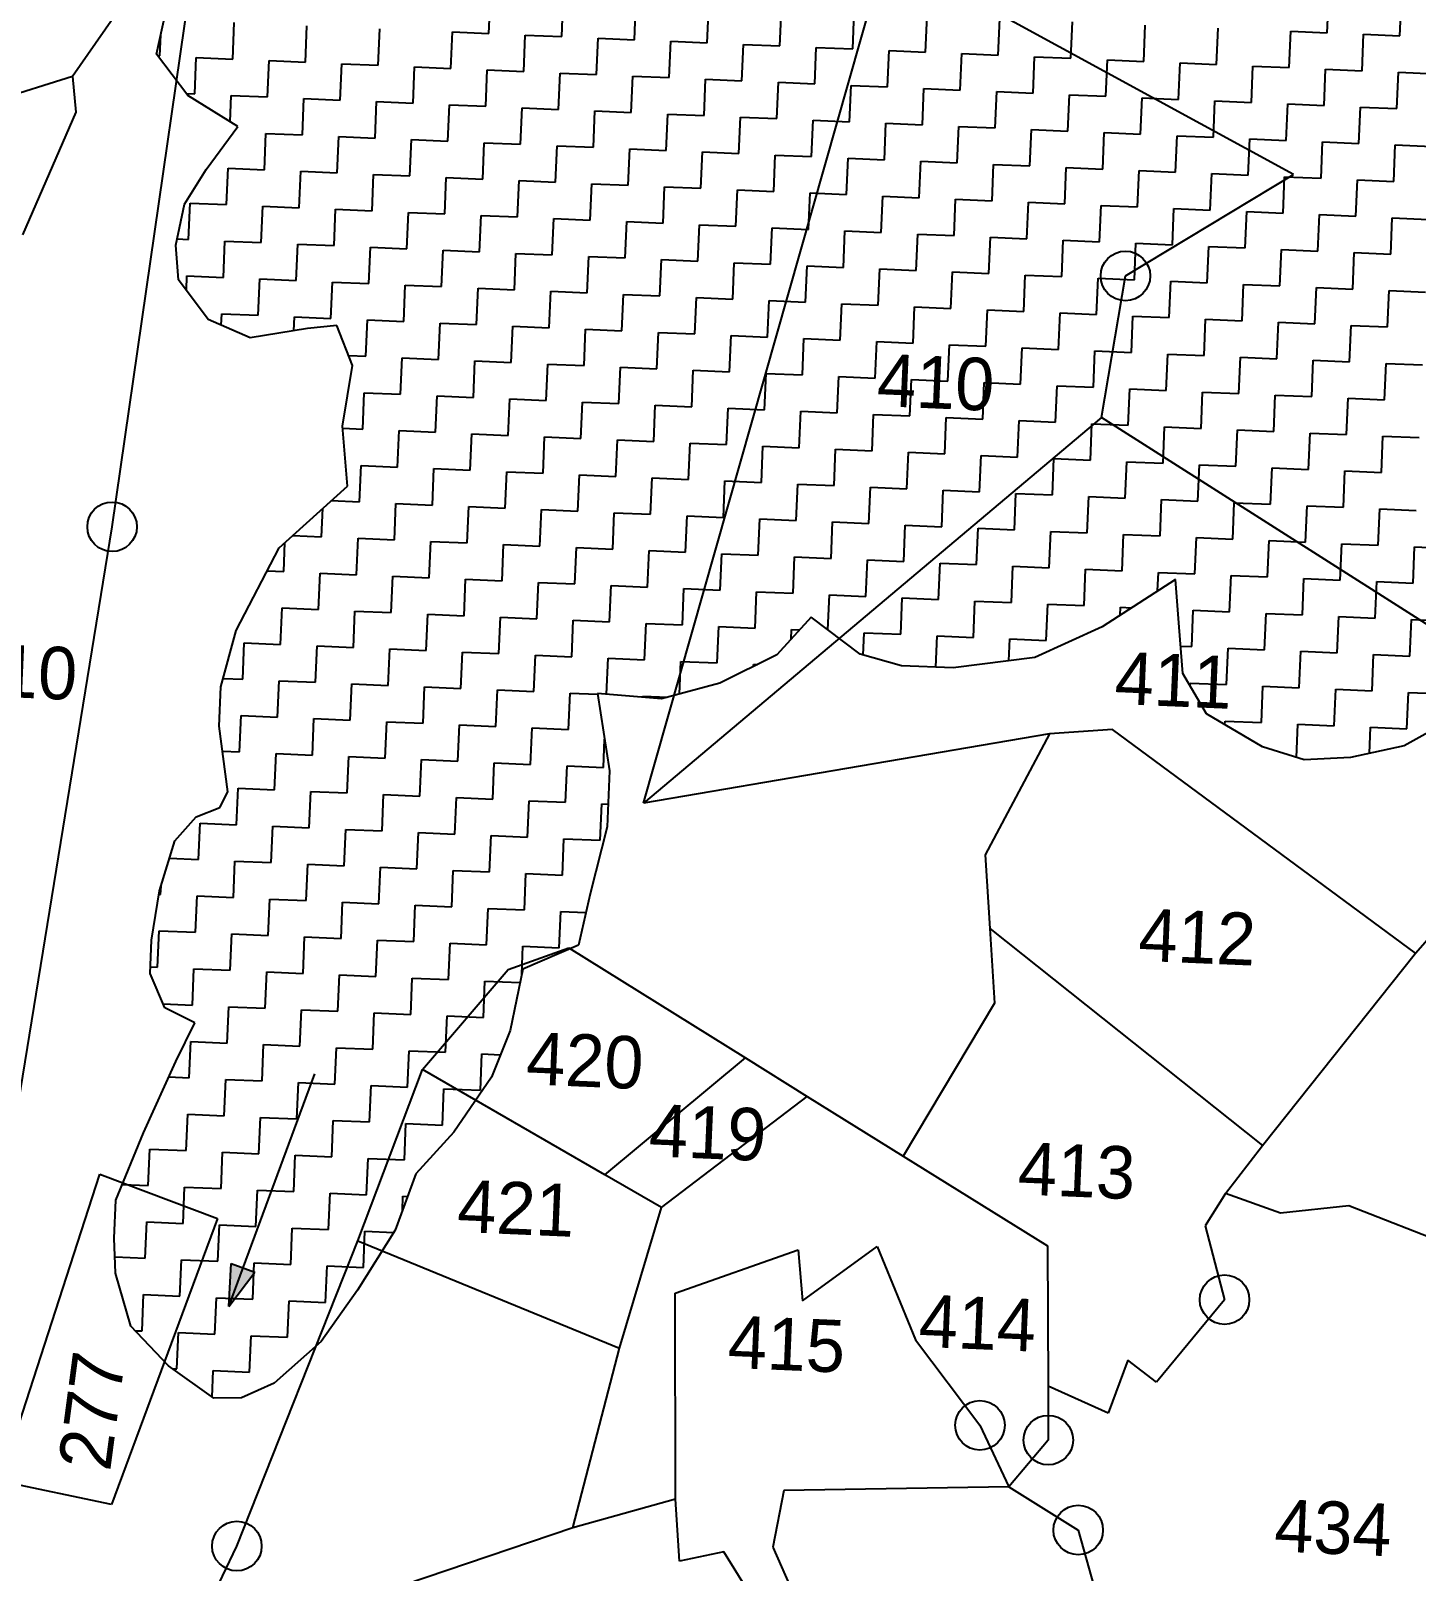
# Model space of a CAD drawing. Header units: metres. Extents: x 275066 to 277427, y 2078766 to 2080541.
# Drawn here: x 276531.1 to 276769.9, y 2079664.8 to 2079930.4 of the extents above; entities that cross this region are included whole.
import ezdxf
from ezdxf.enums import TextEntityAlignment as Align

# ---------------------------------------------------------------- set-up
doc = ezdxf.new("R2010")
doc.units = ezdxf.units.M
for name, color, linetype in [('POLY_HATCH', 12, 'Continuous'), ('POLY_PARCEL', 6, 'Continuous'), ('TEXT_PARCEL', 7, 'Continuous')]:
    doc.layers.add(name, color=color, linetype=linetype)
doc.styles.add('TEXT_MAP', font='')
doc.styles.get('TEXT_MAP').set_extended_font_data('Kruti Dev 050')

msp = doc.modelspace()

# ---------------------------------------------------------------- hatches: boundary and pattern name
h = msp.add_hatch(color=256)
h.paths.add_polyline_path([(276567.66, 2079717.15), (276565.63, 2079717.91), (276565.19, 2079710.5)])
h.paths.add_polyline_path([(276565.19, 2079710.5), (276569.69, 2079716.4), (276567.66, 2079717.15)])

# ---------------------------------------------------------------- linework, layer by layer
for points in [[(276565.19, 2079710.5), (276580.06, 2079750.56)], [(276565.19, 2079710.5), (276565.63, 2079717.91)], [(276565.63, 2079717.91), (276569.69, 2079716.4)], [(276565.19, 2079710.5), (276569.69, 2079716.4)]]:
    msp.add_lwpolyline(points)
for centre in [(276719.8, 2079888.13), (276545.09, 2079844.88), (276736.89, 2079711.64), (276694.72, 2079689.99), (276706.5, 2079687.44), (276711.66, 2079671.94), (276566.6, 2079669.17)]:
    msp.add_circle(centre, 4.27)
at = {"layer": 'POLY_HATCH', "linetype": 'Continuous'}
for p, q in [((276610.05, 2079929.92), (276610.32, 2079936.19)), ((276622.6, 2079929.39), (276622.86, 2079935.66)), ((276754.59, 2079930.05), (276754.85, 2079936.32)), ((276767.13, 2079929.51), (276767.4, 2079935.79)), ((276635.14, 2079928.85), (276635.41, 2079935.12)), ((276647.69, 2079928.32), (276647.95, 2079934.59)), ((276660.23, 2079927.78), (276660.5, 2079934.06)), ((276672.78, 2079927.25), (276673.04, 2079933.52)), ((276685.32, 2079926.71), (276685.59, 2079932.99)), ((276565.88, 2079925.52), (276566.14, 2079931.79)), ((276578.42, 2079924.98), (276578.69, 2079931.26)), ((276590.97, 2079924.45), (276591.23, 2079930.72)), ((276603.51, 2079923.91), (276603.78, 2079930.19)), ((276603.78, 2079930.19), (276610.05, 2079929.92)), ((276697.87, 2079926.18), (276698.13, 2079932.45)), ((276710.41, 2079925.65), (276710.68, 2079931.92)), ((276722.96, 2079925.11), (276723.22, 2079931.38)), ((276735.5, 2079924.58), (276735.77, 2079930.85)), ((276748.05, 2079924.04), (276748.31, 2079930.32)), ((276748.31, 2079930.32), (276754.59, 2079930.05)), ((276553.33, 2079926.05), (276553.49, 2079929.68)), ((276616.06, 2079923.38), (276616.32, 2079929.65)), ((276616.32, 2079929.65), (276622.6, 2079929.39)), ((276628.6, 2079922.85), (276628.87, 2079929.12)), ((276628.87, 2079929.12), (276635.14, 2079928.85)), ((276641.15, 2079922.31), (276641.41, 2079928.58)), ((276641.41, 2079928.58), (276647.69, 2079928.32)), ((276653.69, 2079921.78), (276653.96, 2079928.05)), ((276653.96, 2079928.05), (276660.23, 2079927.78)), ((276666.24, 2079921.24), (276666.5, 2079927.52)), ((276666.5, 2079927.52), (276672.78, 2079927.25)), ((276760.59, 2079923.51), (276760.86, 2079929.78)), ((276760.86, 2079929.78), (276767.13, 2079929.51)), ((276552.96, 2079926.07), (276553.33, 2079926.05)), ((276559.34, 2079919.51), (276559.6, 2079925.78)), ((276559.6, 2079925.78), (276565.88, 2079925.52)), ((276571.88, 2079918.98), (276572.15, 2079925.25)), ((276572.15, 2079925.25), (276578.42, 2079924.98)), ((276678.78, 2079920.71), (276679.05, 2079926.98)), ((276679.05, 2079926.98), (276685.32, 2079926.71)), ((276691.33, 2079920.17), (276691.59, 2079926.45)), ((276691.59, 2079926.45), (276697.87, 2079926.18)), ((276703.87, 2079919.64), (276704.14, 2079925.91)), ((276704.14, 2079925.91), (276710.41, 2079925.65)), ((276716.42, 2079919.11), (276716.68, 2079925.38)), ((276716.68, 2079925.38), (276722.96, 2079925.11)), ((276728.96, 2079918.57), (276729.23, 2079924.84)), ((276729.23, 2079924.84), (276735.5, 2079924.58)), ((276584.43, 2079918.44), (276584.69, 2079924.72)), ((276584.69, 2079924.72), (276590.97, 2079924.45)), ((276596.97, 2079917.91), (276597.24, 2079924.18)), ((276597.24, 2079924.18), (276603.51, 2079923.91)), ((276609.52, 2079917.37), (276609.78, 2079923.65)), ((276609.78, 2079923.65), (276616.06, 2079923.38)), ((276622.06, 2079916.84), (276622.33, 2079923.11)), ((276622.33, 2079923.11), (276628.6, 2079922.85)), ((276634.61, 2079916.31), (276634.87, 2079922.58)), ((276634.87, 2079922.58), (276641.15, 2079922.31)), ((276741.51, 2079918.04), (276741.77, 2079924.31)), ((276741.77, 2079924.31), (276748.05, 2079924.04)), ((276754.05, 2079917.5), (276754.32, 2079923.78)), ((276754.32, 2079923.78), (276760.59, 2079923.51)), ((276766.6, 2079916.97), (276766.86, 2079923.24)), ((276766.86, 2079923.24), (276773.14, 2079922.97)), ((276557.85, 2079919.58), (276559.34, 2079919.51)), ((276647.15, 2079915.77), (276647.42, 2079922.04)), ((276647.42, 2079922.04), (276653.69, 2079921.78)), ((276659.7, 2079915.24), (276659.96, 2079921.51)), ((276659.96, 2079921.51), (276666.24, 2079921.24)), ((276672.24, 2079914.7), (276672.51, 2079920.98)), ((276672.51, 2079920.98), (276678.78, 2079920.71)), ((276684.79, 2079914.17), (276685.05, 2079920.44)), ((276685.05, 2079920.44), (276691.33, 2079920.17)), ((276697.33, 2079913.63), (276697.6, 2079919.91)), ((276697.6, 2079919.91), (276703.87, 2079919.64)), ((276565.42, 2079914.72), (276565.61, 2079919.24)), ((276565.61, 2079919.24), (276571.88, 2079918.98)), ((276577.89, 2079912.44), (276578.15, 2079918.71)), ((276578.15, 2079918.71), (276584.43, 2079918.44)), ((276590.43, 2079911.9), (276590.7, 2079918.18)), ((276590.7, 2079918.18), (276596.97, 2079917.91)), ((276602.98, 2079911.37), (276603.24, 2079917.64)), ((276603.24, 2079917.64), (276609.52, 2079917.37)), ((276615.52, 2079910.83), (276615.79, 2079917.11)), ((276615.79, 2079917.11), (276622.06, 2079916.84)), ((276709.88, 2079913.1), (276710.14, 2079919.37)), ((276710.14, 2079919.37), (276716.42, 2079919.11)), ((276722.42, 2079912.57), (276722.69, 2079918.84)), ((276722.69, 2079918.84), (276728.96, 2079918.57)), ((276734.97, 2079912.03), (276735.23, 2079918.3)), ((276735.23, 2079918.3), (276741.51, 2079918.04)), ((276747.51, 2079911.5), (276747.78, 2079917.77)), ((276747.78, 2079917.77), (276754.05, 2079917.5)), ((276760.06, 2079910.96), (276760.32, 2079917.24)), ((276760.32, 2079917.24), (276766.6, 2079916.97)), ((276628.07, 2079910.3), (276628.33, 2079916.57)), ((276628.33, 2079916.57), (276634.61, 2079916.31)), ((276640.61, 2079909.77), (276640.88, 2079916.04)), ((276640.88, 2079916.04), (276647.15, 2079915.77)), ((276653.16, 2079909.23), (276653.42, 2079915.5)), ((276653.42, 2079915.5), (276659.7, 2079915.24)), ((276665.7, 2079908.7), (276665.97, 2079914.97)), ((276665.97, 2079914.97), (276672.24, 2079914.7)), ((276678.25, 2079908.16), (276678.51, 2079914.44)), ((276678.51, 2079914.44), (276684.79, 2079914.17)), ((276571.35, 2079906.43), (276571.61, 2079912.7)), ((276571.61, 2079912.7), (276577.89, 2079912.44)), ((276583.89, 2079905.9), (276584.16, 2079912.17)), ((276584.16, 2079912.17), (276590.43, 2079911.9)), ((276596.44, 2079905.36), (276596.7, 2079911.64)), ((276596.7, 2079911.64), (276602.98, 2079911.37)), ((276690.79, 2079907.63), (276691.06, 2079913.9)), ((276691.06, 2079913.9), (276697.33, 2079913.63)), ((276703.34, 2079907.1), (276703.6, 2079913.37)), ((276703.6, 2079913.37), (276709.88, 2079913.1)), ((276715.88, 2079906.56), (276716.15, 2079912.83)), ((276716.15, 2079912.83), (276722.42, 2079912.57)), ((276728.43, 2079906.03), (276728.7, 2079912.3)), ((276728.7, 2079912.3), (276734.97, 2079912.03)), ((276740.97, 2079905.49), (276741.24, 2079911.76)), ((276741.24, 2079911.76), (276747.51, 2079911.5)), ((276608.98, 2079904.83), (276609.25, 2079911.1)), ((276609.25, 2079911.1), (276615.52, 2079910.83)), ((276621.53, 2079904.3), (276621.8, 2079910.57)), ((276621.8, 2079910.57), (276628.07, 2079910.3)), ((276634.07, 2079903.76), (276634.34, 2079910.03)), ((276634.34, 2079910.03), (276640.61, 2079909.77)), ((276646.62, 2079903.23), (276646.89, 2079909.5)), ((276646.89, 2079909.5), (276653.16, 2079909.23)), ((276659.16, 2079902.69), (276659.43, 2079908.96)), ((276659.43, 2079908.96), (276665.7, 2079908.7)), ((276753.52, 2079904.96), (276753.79, 2079911.23)), ((276753.79, 2079911.23), (276760.06, 2079910.96)), ((276766.06, 2079904.42), (276766.33, 2079910.7)), ((276766.33, 2079910.7), (276772.6, 2079910.43)), ((276564.81, 2079900.43), (276565.08, 2079906.7)), ((276565.08, 2079906.7), (276571.35, 2079906.43)), ((276671.71, 2079902.16), (276671.98, 2079908.43)), ((276671.98, 2079908.43), (276678.25, 2079908.16)), ((276684.25, 2079901.62), (276684.52, 2079907.9)), ((276684.52, 2079907.9), (276690.79, 2079907.63)), ((276696.8, 2079901.09), (276697.07, 2079907.36)), ((276697.07, 2079907.36), (276703.34, 2079907.1)), ((276709.34, 2079900.56), (276709.61, 2079906.83)), ((276709.61, 2079906.83), (276715.88, 2079906.56)), ((276721.89, 2079900.02), (276722.16, 2079906.29)), ((276722.16, 2079906.29), (276728.43, 2079906.03)), ((276577.35, 2079899.89), (276577.62, 2079906.17)), ((276577.62, 2079906.17), (276583.89, 2079905.9)), ((276589.9, 2079899.36), (276590.17, 2079905.63)), ((276590.17, 2079905.63), (276596.44, 2079905.36)), ((276602.44, 2079898.82), (276602.71, 2079905.1)), ((276602.71, 2079905.1), (276608.98, 2079904.83)), ((276614.99, 2079898.29), (276615.26, 2079904.56)), ((276615.26, 2079904.56), (276621.53, 2079904.3)), ((276627.53, 2079897.76), (276627.8, 2079904.03)), ((276627.8, 2079904.03), (276634.07, 2079903.76)), ((276734.43, 2079899.49), (276734.7, 2079905.76)), ((276734.7, 2079905.76), (276740.97, 2079905.49)), ((276746.98, 2079898.95), (276747.25, 2079905.23)), ((276747.25, 2079905.23), (276753.52, 2079904.96)), ((276759.52, 2079898.42), (276759.79, 2079904.69)), ((276759.79, 2079904.69), (276766.06, 2079904.42)), ((276640.08, 2079897.22), (276640.35, 2079903.49)), ((276640.35, 2079903.49), (276646.62, 2079903.23)), ((276652.62, 2079896.69), (276652.89, 2079902.96)), ((276652.89, 2079902.96), (276659.16, 2079902.69)), ((276665.17, 2079896.15), (276665.44, 2079902.43)), ((276665.44, 2079902.43), (276671.71, 2079902.16)), ((276677.71, 2079895.62), (276677.98, 2079901.89)), ((276677.98, 2079901.89), (276684.25, 2079901.62)), ((276690.26, 2079895.08), (276690.53, 2079901.36)), ((276690.53, 2079901.36), (276696.8, 2079901.09)), ((276558.27, 2079894.42), (276558.54, 2079900.69)), ((276558.54, 2079900.69), (276564.81, 2079900.43)), ((276570.81, 2079893.89), (276571.08, 2079900.16)), ((276571.08, 2079900.16), (276577.35, 2079899.89)), ((276583.36, 2079893.35), (276583.63, 2079899.63)), ((276583.63, 2079899.63), (276589.9, 2079899.36)), ((276595.9, 2079892.82), (276596.17, 2079899.09)), ((276596.17, 2079899.09), (276602.44, 2079898.82)), ((276608.45, 2079892.28), (276608.72, 2079898.56)), ((276608.72, 2079898.56), (276614.99, 2079898.29)), ((276702.8, 2079894.55), (276703.07, 2079900.82)), ((276703.07, 2079900.82), (276709.34, 2079900.56)), ((276715.35, 2079894.02), (276715.62, 2079900.29)), ((276715.62, 2079900.29), (276721.89, 2079900.02)), ((276727.89, 2079893.48), (276728.16, 2079899.75)), ((276728.16, 2079899.75), (276734.43, 2079899.49)), ((276740.44, 2079892.95), (276740.71, 2079899.22)), ((276740.71, 2079899.22), (276746.98, 2079898.95)), ((276752.98, 2079892.41), (276753.25, 2079898.69)), ((276753.25, 2079898.69), (276759.52, 2079898.42)), ((276620.99, 2079891.75), (276621.26, 2079898.02)), ((276621.26, 2079898.02), (276627.53, 2079897.76)), ((276633.54, 2079891.22), (276633.81, 2079897.49)), ((276633.81, 2079897.49), (276640.08, 2079897.22)), ((276646.08, 2079890.68), (276646.35, 2079896.95)), ((276646.35, 2079896.95), (276652.62, 2079896.69)), ((276658.63, 2079890.15), (276658.9, 2079896.42)), ((276658.9, 2079896.42), (276665.17, 2079896.15)), ((276671.17, 2079889.61), (276671.44, 2079895.89)), ((276671.44, 2079895.89), (276677.71, 2079895.62)), ((276765.53, 2079891.88), (276765.8, 2079898.15)), ((276765.8, 2079898.15), (276772.07, 2079897.88)), ((276556.3, 2079894.51), (276558.27, 2079894.42)), ((276564.27, 2079887.88), (276564.54, 2079894.15)), ((276564.54, 2079894.15), (276570.81, 2079893.89)), ((276576.82, 2079887.35), (276577.09, 2079893.62)), ((276577.09, 2079893.62), (276583.36, 2079893.35)), ((276589.36, 2079886.81), (276589.63, 2079893.09)), ((276589.63, 2079893.09), (276595.9, 2079892.82)), ((276683.72, 2079889.08), (276683.99, 2079895.35)), ((276683.99, 2079895.35), (276690.26, 2079895.08)), ((276696.26, 2079888.54), (276696.53, 2079894.82)), ((276696.53, 2079894.82), (276702.8, 2079894.55)), ((276708.81, 2079888.01), (276709.08, 2079894.28)), ((276709.08, 2079894.28), (276715.35, 2079894.02)), ((276721.35, 2079887.48), (276721.62, 2079893.75)), ((276721.62, 2079893.75), (276727.89, 2079893.48)), ((276733.9, 2079886.94), (276734.17, 2079893.21)), ((276734.17, 2079893.21), (276740.44, 2079892.95)), ((276601.91, 2079886.28), (276602.18, 2079892.55)), ((276602.18, 2079892.55), (276608.45, 2079892.28)), ((276614.45, 2079885.74), (276614.72, 2079892.02)), ((276614.72, 2079892.02), (276620.99, 2079891.75)), ((276627, 2079885.21), (276627.27, 2079891.48)), ((276627.27, 2079891.48), (276633.54, 2079891.22)), ((276639.54, 2079884.68), (276639.81, 2079890.95)), ((276639.81, 2079890.95), (276646.08, 2079890.68)), ((276652.09, 2079884.14), (276652.36, 2079890.41)), ((276652.36, 2079890.41), (276658.63, 2079890.15)), ((276746.44, 2079886.41), (276746.71, 2079892.68)), ((276746.71, 2079892.68), (276752.98, 2079892.41)), ((276758.99, 2079885.87), (276759.26, 2079892.15)), ((276759.26, 2079892.15), (276765.53, 2079891.88)), ((276557.9, 2079885.68), (276558, 2079888.15)), ((276558, 2079888.15), (276564.27, 2079887.88)), ((276664.63, 2079883.61), (276664.9, 2079889.88)), ((276664.9, 2079889.88), (276671.17, 2079889.61)), ((276677.18, 2079883.07), (276677.45, 2079889.35)), ((276677.45, 2079889.35), (276683.72, 2079889.08)), ((276689.72, 2079882.54), (276689.99, 2079888.81)), ((276689.99, 2079888.81), (276696.26, 2079888.54)), ((276702.27, 2079882), (276702.54, 2079888.28)), ((276702.54, 2079888.28), (276708.81, 2079888.01)), ((276714.81, 2079881.47), (276715.08, 2079887.74)), ((276715.08, 2079887.74), (276721.35, 2079887.48)), ((276570.28, 2079881.34), (276570.55, 2079887.61)), ((276570.55, 2079887.61), (276576.82, 2079887.35)), ((276582.82, 2079880.81), (276583.09, 2079887.08)), ((276583.09, 2079887.08), (276589.36, 2079886.81)), ((276595.37, 2079880.27), (276595.64, 2079886.55)), ((276595.64, 2079886.55), (276601.91, 2079886.28)), ((276607.91, 2079879.74), (276608.18, 2079886.01)), ((276608.18, 2079886.01), (276614.45, 2079885.74)), ((276620.46, 2079879.21), (276620.73, 2079885.48)), ((276620.73, 2079885.48), (276627, 2079885.21)), ((276727.36, 2079880.94), (276727.63, 2079887.21)), ((276727.63, 2079887.21), (276733.9, 2079886.94)), ((276739.9, 2079880.4), (276740.17, 2079886.67)), ((276740.17, 2079886.67), (276746.44, 2079886.41)), ((276752.45, 2079879.87), (276752.72, 2079886.14)), ((276752.72, 2079886.14), (276758.99, 2079885.87)), ((276764.99, 2079879.33), (276765.26, 2079885.61)), ((276765.26, 2079885.61), (276771.53, 2079885.34)), ((276633, 2079878.67), (276633.27, 2079884.94)), ((276633.27, 2079884.94), (276639.54, 2079884.68)), ((276645.55, 2079878.14), (276645.82, 2079884.41)), ((276645.82, 2079884.41), (276652.09, 2079884.14)), ((276658.09, 2079877.6), (276658.36, 2079883.87)), ((276658.36, 2079883.87), (276664.63, 2079883.61)), ((276670.64, 2079877.07), (276670.91, 2079883.34)), ((276670.91, 2079883.34), (276677.18, 2079883.07)), ((276683.18, 2079876.53), (276683.45, 2079882.81)), ((276683.45, 2079882.81), (276689.72, 2079882.54)), ((276563.92, 2079879.64), (276564.01, 2079881.61)), ((276564.01, 2079881.61), (276570.28, 2079881.34)), ((276576.45, 2079878.69), (276576.55, 2079881.08)), ((276576.55, 2079881.08), (276582.82, 2079880.81)), ((276588.83, 2079874.27), (276589.1, 2079880.54)), ((276589.1, 2079880.54), (276595.37, 2079880.27)), ((276601.37, 2079873.73), (276601.64, 2079880.01)), ((276601.64, 2079880.01), (276607.91, 2079879.74)), ((276695.73, 2079876), (276696, 2079882.27)), ((276696, 2079882.27), (276702.27, 2079882)), ((276708.27, 2079875.47), (276708.54, 2079881.74)), ((276708.54, 2079881.74), (276714.81, 2079881.47)), ((276720.82, 2079874.93), (276721.09, 2079881.2)), ((276721.09, 2079881.2), (276727.36, 2079880.94)), ((276733.36, 2079874.4), (276733.63, 2079880.67)), ((276733.63, 2079880.67), (276739.9, 2079880.4)), ((276745.91, 2079873.86), (276746.18, 2079880.13)), ((276746.18, 2079880.13), (276752.45, 2079879.87)), ((276613.92, 2079873.2), (276614.19, 2079879.47)), ((276614.19, 2079879.47), (276620.46, 2079879.21)), ((276626.46, 2079872.67), (276626.73, 2079878.94)), ((276626.73, 2079878.94), (276633, 2079878.67)), ((276639.01, 2079872.13), (276639.28, 2079878.4)), ((276639.28, 2079878.4), (276645.55, 2079878.14)), ((276651.55, 2079871.6), (276651.82, 2079877.87)), ((276651.82, 2079877.87), (276658.09, 2079877.6)), ((276664.1, 2079871.06), (276664.37, 2079877.34)), ((276664.37, 2079877.34), (276670.64, 2079877.07)), ((276758.45, 2079873.33), (276758.72, 2079879.6)), ((276758.72, 2079879.6), (276764.99, 2079879.33)), ((276585.88, 2079874.39), (276588.83, 2079874.27)), ((276676.64, 2079870.53), (276676.91, 2079876.8)), ((276676.91, 2079876.8), (276683.18, 2079876.53)), ((276689.19, 2079869.99), (276689.46, 2079876.27)), ((276689.46, 2079876.27), (276695.73, 2079876)), ((276701.73, 2079869.46), (276702, 2079875.73)), ((276702, 2079875.73), (276708.27, 2079875.47)), ((276714.28, 2079868.93), (276714.55, 2079875.2)), ((276714.55, 2079875.2), (276720.82, 2079874.93)), ((276726.83, 2079868.39), (276727.09, 2079874.66)), ((276727.09, 2079874.66), (276733.36, 2079874.4)), ((276594.83, 2079867.73), (276595.1, 2079874)), ((276595.1, 2079874), (276601.37, 2079873.73)), ((276607.38, 2079867.19), (276607.65, 2079873.47)), ((276607.65, 2079873.47), (276613.92, 2079873.2)), ((276619.93, 2079866.66), (276620.19, 2079872.93)), ((276620.19, 2079872.93), (276626.46, 2079872.67)), ((276632.47, 2079866.13), (276632.74, 2079872.4)), ((276632.74, 2079872.4), (276639.01, 2079872.13)), ((276645.02, 2079865.59), (276645.28, 2079871.86)), ((276645.28, 2079871.86), (276651.55, 2079871.6)), ((276739.37, 2079867.86), (276739.64, 2079874.13)), ((276739.64, 2079874.13), (276745.91, 2079873.86)), ((276751.92, 2079867.32), (276752.18, 2079873.6)), ((276752.18, 2079873.6), (276758.45, 2079873.33)), ((276764.46, 2079866.79), (276764.73, 2079873.06)), ((276764.73, 2079873.06), (276771, 2079872.79)), ((276657.56, 2079865.06), (276657.83, 2079871.33)), ((276657.83, 2079871.33), (276664.1, 2079871.06)), ((276670.11, 2079864.52), (276670.37, 2079870.8)), ((276670.37, 2079870.8), (276676.64, 2079870.53)), ((276682.65, 2079863.99), (276682.92, 2079870.26)), ((276682.92, 2079870.26), (276689.19, 2079869.99)), ((276695.2, 2079863.45), (276695.46, 2079869.73)), ((276695.46, 2079869.73), (276701.73, 2079869.46)), ((276707.74, 2079862.92), (276708.01, 2079869.19)), ((276708.01, 2079869.19), (276714.28, 2079868.93)), ((276588.3, 2079861.72), (276588.56, 2079868)), ((276588.56, 2079868), (276594.83, 2079867.73)), ((276600.84, 2079861.19), (276601.11, 2079867.46)), ((276601.11, 2079867.46), (276607.38, 2079867.19)), ((276613.39, 2079860.65), (276613.65, 2079866.93)), ((276613.65, 2079866.93), (276619.93, 2079866.66)), ((276625.93, 2079860.12), (276626.2, 2079866.39)), ((276626.2, 2079866.39), (276632.47, 2079866.13)), ((276720.29, 2079862.39), (276720.55, 2079868.66)), ((276720.55, 2079868.66), (276726.83, 2079868.39)), ((276732.83, 2079861.85), (276733.1, 2079868.12)), ((276733.1, 2079868.12), (276739.37, 2079867.86)), ((276745.38, 2079861.32), (276745.64, 2079867.59)), ((276745.64, 2079867.59), (276751.92, 2079867.32)), ((276757.92, 2079860.78), (276758.19, 2079867.06)), ((276758.19, 2079867.06), (276764.46, 2079866.79)), ((276638.48, 2079859.59), (276638.74, 2079865.86)), ((276638.74, 2079865.86), (276645.02, 2079865.59)), ((276651.02, 2079859.05), (276651.29, 2079865.32)), ((276651.29, 2079865.32), (276657.56, 2079865.06)), ((276663.57, 2079858.52), (276663.83, 2079864.79)), ((276663.83, 2079864.79), (276670.11, 2079864.52)), ((276676.11, 2079857.98), (276676.38, 2079864.26)), ((276676.38, 2079864.26), (276682.65, 2079863.99)), ((276688.66, 2079857.45), (276688.92, 2079863.72)), ((276688.92, 2079863.72), (276695.2, 2079863.45)), ((276584.87, 2079861.87), (276588.3, 2079861.72)), ((276594.3, 2079855.18), (276594.57, 2079861.46)), ((276594.57, 2079861.46), (276600.84, 2079861.19)), ((276701.2, 2079856.91), (276701.47, 2079863.19)), ((276701.47, 2079863.19), (276707.74, 2079862.92)), ((276713.75, 2079856.38), (276714.01, 2079862.65)), ((276714.01, 2079862.65), (276720.29, 2079862.39)), ((276726.29, 2079855.85), (276726.56, 2079862.12)), ((276726.56, 2079862.12), (276732.83, 2079861.85)), ((276738.84, 2079855.31), (276739.1, 2079861.58)), ((276739.1, 2079861.58), (276745.38, 2079861.32)), ((276606.85, 2079854.65), (276607.11, 2079860.92)), ((276607.11, 2079860.92), (276613.39, 2079860.65)), ((276619.39, 2079854.12), (276619.66, 2079860.39)), ((276619.66, 2079860.39), (276625.93, 2079860.12)), ((276631.94, 2079853.58), (276632.2, 2079859.85)), ((276632.2, 2079859.85), (276638.48, 2079859.59)), ((276644.48, 2079853.05), (276644.75, 2079859.32)), ((276644.75, 2079859.32), (276651.02, 2079859.05)), ((276657.03, 2079852.51), (276657.29, 2079858.78)), ((276657.29, 2079858.78), (276663.57, 2079858.52)), ((276751.38, 2079854.78), (276751.65, 2079861.05)), ((276751.65, 2079861.05), (276757.92, 2079860.78)), ((276763.93, 2079854.24), (276764.19, 2079860.52)), ((276764.19, 2079860.52), (276770.47, 2079860.25)), ((276669.57, 2079851.98), (276669.84, 2079858.25)), ((276669.84, 2079858.25), (276676.11, 2079857.98)), ((276682.12, 2079851.44), (276682.38, 2079857.72)), ((276682.38, 2079857.72), (276688.66, 2079857.45)), ((276694.66, 2079850.91), (276694.93, 2079857.18)), ((276694.93, 2079857.18), (276701.2, 2079856.91)), ((276707.21, 2079850.38), (276707.47, 2079856.65)), ((276707.47, 2079856.65), (276713.75, 2079856.38)), ((276719.75, 2079849.84), (276720.02, 2079856.11)), ((276720.02, 2079856.11), (276726.29, 2079855.85)), ((276587.76, 2079849.18), (276588.03, 2079855.45)), ((276588.03, 2079855.45), (276594.3, 2079855.18)), ((276600.31, 2079848.64), (276600.57, 2079854.92)), ((276600.57, 2079854.92), (276606.85, 2079854.65)), ((276612.85, 2079848.11), (276613.12, 2079854.38)), ((276613.12, 2079854.38), (276619.39, 2079854.12)), ((276625.4, 2079847.58), (276625.66, 2079853.85)), ((276625.66, 2079853.85), (276631.94, 2079853.58)), ((276637.94, 2079847.04), (276638.21, 2079853.31)), ((276638.21, 2079853.31), (276644.48, 2079853.05)), ((276732.3, 2079849.31), (276732.56, 2079855.58)), ((276732.56, 2079855.58), (276738.84, 2079855.31)), ((276744.84, 2079848.77), (276745.11, 2079855.04)), ((276745.11, 2079855.04), (276751.38, 2079854.78)), ((276757.39, 2079848.24), (276757.65, 2079854.51)), ((276757.65, 2079854.51), (276763.93, 2079854.24)), ((276650.49, 2079846.51), (276650.75, 2079852.78)), ((276650.75, 2079852.78), (276657.03, 2079852.51)), ((276663.03, 2079845.97), (276663.3, 2079852.25)), ((276663.3, 2079852.25), (276669.57, 2079851.98)), ((276675.58, 2079845.44), (276675.84, 2079851.71)), ((276675.84, 2079851.71), (276682.12, 2079851.44)), ((276688.12, 2079844.9), (276688.39, 2079851.18)), ((276688.39, 2079851.18), (276694.66, 2079850.91)), ((276700.67, 2079844.37), (276700.93, 2079850.64)), ((276700.93, 2079850.64), (276707.21, 2079850.38)), ((276581.22, 2079843.17), (276581.43, 2079848.08)), ((276582.88, 2079849.39), (276587.76, 2079849.18)), ((276593.77, 2079842.64), (276594.03, 2079848.91)), ((276594.03, 2079848.91), (276600.31, 2079848.64)), ((276606.31, 2079842.1), (276606.58, 2079848.38)), ((276606.58, 2079848.38), (276612.85, 2079848.11)), ((276618.86, 2079841.57), (276619.12, 2079847.84)), ((276619.12, 2079847.84), (276625.4, 2079847.58)), ((276713.21, 2079843.84), (276713.48, 2079850.11)), ((276713.48, 2079850.11), (276719.75, 2079849.84)), ((276725.76, 2079843.3), (276726.02, 2079849.57)), ((276726.02, 2079849.57), (276732.3, 2079849.31)), ((276738.3, 2079842.77), (276738.57, 2079849.04)), ((276738.57, 2079849.04), (276744.84, 2079848.77)), ((276750.85, 2079842.23), (276751.11, 2079848.51)), ((276751.11, 2079848.51), (276757.39, 2079848.24)), ((276763.39, 2079841.7), (276763.66, 2079847.97)), ((276763.66, 2079847.97), (276769.93, 2079847.7)), ((276631.4, 2079841.04), (276631.67, 2079847.31)), ((276631.67, 2079847.31), (276637.94, 2079847.04)), ((276643.95, 2079840.5), (276644.21, 2079846.77)), ((276644.21, 2079846.77), (276650.49, 2079846.51)), ((276656.49, 2079839.97), (276656.76, 2079846.24)), ((276656.76, 2079846.24), (276663.03, 2079845.97)), ((276669.04, 2079839.43), (276669.3, 2079845.71)), ((276669.3, 2079845.71), (276675.58, 2079845.44)), ((276681.58, 2079838.9), (276681.85, 2079845.17)), ((276681.85, 2079845.17), (276688.12, 2079844.9)), ((276576.25, 2079843.38), (276581.22, 2079843.17)), ((276587.23, 2079836.63), (276587.49, 2079842.91)), ((276587.49, 2079842.91), (276593.77, 2079842.64)), ((276694.13, 2079838.36), (276694.39, 2079844.64)), ((276694.39, 2079844.64), (276700.67, 2079844.37)), ((276706.67, 2079837.83), (276706.94, 2079844.1)), ((276706.94, 2079844.1), (276713.21, 2079843.84)), ((276719.22, 2079837.3), (276719.48, 2079843.57)), ((276719.48, 2079843.57), (276725.76, 2079843.3)), ((276731.76, 2079836.76), (276732.03, 2079843.03)), ((276732.03, 2079843.03), (276738.3, 2079842.77)), ((276744.31, 2079836.23), (276744.57, 2079842.5)), ((276744.57, 2079842.5), (276750.85, 2079842.23)), ((276574.68, 2079837.17), (276574.89, 2079842.16)), ((276599.77, 2079836.1), (276600.04, 2079842.37)), ((276600.04, 2079842.37), (276606.31, 2079842.1)), ((276612.32, 2079835.56), (276612.58, 2079841.84)), ((276612.58, 2079841.84), (276618.86, 2079841.57)), ((276624.86, 2079835.03), (276625.13, 2079841.3)), ((276625.13, 2079841.3), (276631.4, 2079841.04)), ((276637.41, 2079834.5), (276637.67, 2079840.77)), ((276637.67, 2079840.77), (276643.95, 2079840.5)), ((276649.95, 2079833.96), (276650.22, 2079840.23)), ((276650.22, 2079840.23), (276656.49, 2079839.97)), ((276756.85, 2079835.69), (276757.12, 2079841.97)), ((276757.12, 2079841.97), (276763.39, 2079841.7)), ((276769.4, 2079835.16), (276769.66, 2079841.43)), ((276769.66, 2079841.43), (276775.94, 2079841.16)), ((276571.83, 2079837.29), (276574.68, 2079837.17)), ((276662.5, 2079833.43), (276662.76, 2079839.7)), ((276662.76, 2079839.7), (276669.04, 2079839.43)), ((276675.04, 2079832.89), (276675.31, 2079839.17)), ((276675.31, 2079839.17), (276681.58, 2079838.9)), ((276687.59, 2079832.36), (276687.85, 2079838.63)), ((276687.85, 2079838.63), (276694.13, 2079838.36)), ((276700.13, 2079831.82), (276700.4, 2079838.1)), ((276700.4, 2079838.1), (276706.67, 2079837.83)), ((276712.68, 2079831.29), (276712.94, 2079837.56)), ((276712.94, 2079837.56), (276719.22, 2079837.3)), ((276580.69, 2079830.63), (276580.95, 2079836.9)), ((276580.95, 2079836.9), (276587.23, 2079836.63)), ((276593.23, 2079830.09), (276593.5, 2079836.37)), ((276593.5, 2079836.37), (276599.77, 2079836.1)), ((276605.78, 2079829.56), (276606.04, 2079835.83)), ((276606.04, 2079835.83), (276612.32, 2079835.56)), ((276618.32, 2079829.03), (276618.59, 2079835.3)), ((276618.59, 2079835.3), (276624.86, 2079835.03)), ((276630.87, 2079828.49), (276631.13, 2079834.76)), ((276631.13, 2079834.76), (276637.41, 2079834.5)), ((276725.35, 2079833.82), (276725.49, 2079837.03)), ((276725.49, 2079837.03), (276731.76, 2079836.76)), ((276737.77, 2079830.22), (276738.03, 2079836.49)), ((276738.03, 2079836.49), (276744.31, 2079836.23)), ((276750.31, 2079829.69), (276750.58, 2079835.96)), ((276750.58, 2079835.96), (276756.85, 2079835.69)), ((276762.86, 2079829.15), (276763.12, 2079835.43)), ((276763.12, 2079835.43), (276769.4, 2079835.16)), ((276643.41, 2079827.96), (276643.68, 2079834.23)), ((276643.68, 2079834.23), (276649.95, 2079833.96)), ((276655.96, 2079827.42), (276656.22, 2079833.69)), ((276656.22, 2079833.69), (276662.5, 2079833.43)), ((276668.51, 2079827.13), (276668.77, 2079833.16)), ((276668.77, 2079833.16), (276675.04, 2079832.89)), ((276681.05, 2079826.35), (276681.31, 2079832.63)), ((276681.31, 2079832.63), (276687.59, 2079832.36)), ((276693.59, 2079825.82), (276693.86, 2079832.09)), ((276693.86, 2079832.09), (276700.13, 2079831.82)), ((276574.15, 2079824.62), (276574.41, 2079830.9)), ((276574.41, 2079830.9), (276580.69, 2079830.63)), ((276586.69, 2079824.09), (276586.96, 2079830.36)), ((276586.96, 2079830.36), (276593.23, 2079830.09)), ((276599.24, 2079823.55), (276599.5, 2079829.83)), ((276599.5, 2079829.83), (276605.78, 2079829.56)), ((276611.78, 2079823.02), (276612.05, 2079829.29)), ((276612.05, 2079829.29), (276618.32, 2079829.03)), ((276706.14, 2079825.29), (276706.4, 2079831.56)), ((276706.4, 2079831.56), (276712.68, 2079831.29)), ((276718.89, 2079829.67), (276718.95, 2079831.02)), ((276718.95, 2079831.02), (276720.87, 2079830.94)), ((276731.23, 2079824.22), (276731.49, 2079830.49)), ((276731.49, 2079830.49), (276737.77, 2079830.22)), ((276743.77, 2079823.68), (276744.04, 2079829.95)), ((276744.04, 2079829.95), (276750.31, 2079829.69)), ((276756.32, 2079823.15), (276756.58, 2079829.42)), ((276756.58, 2079829.42), (276762.86, 2079829.15)), ((276624.33, 2079822.49), (276624.59, 2079828.76)), ((276624.59, 2079828.76), (276630.87, 2079828.49)), ((276636.87, 2079821.95), (276637.14, 2079828.22)), ((276637.14, 2079828.22), (276643.41, 2079827.96)), ((276649.42, 2079821.42), (276649.68, 2079827.69)), ((276649.68, 2079827.69), (276655.96, 2079827.42)), ((276662.16, 2079825.49), (276662.23, 2079827.16)), ((276662.23, 2079827.16), (276663.62, 2079827.1)), ((276674.61, 2079822.77), (276674.77, 2079826.62)), ((276674.77, 2079826.62), (276681.05, 2079826.35)), ((276768.86, 2079822.61), (276769.13, 2079828.89)), ((276769.13, 2079828.89), (276775.4, 2079828.62)), ((276567.61, 2079818.62), (276567.87, 2079824.89)), ((276567.87, 2079824.89), (276574.15, 2079824.62)), ((276580.15, 2079818.08), (276580.42, 2079824.36)), ((276580.42, 2079824.36), (276586.69, 2079824.09)), ((276687.09, 2079820.68), (276687.32, 2079826.09)), ((276687.32, 2079826.09), (276693.59, 2079825.82)), ((276699.7, 2079821.79), (276699.86, 2079825.55)), ((276699.86, 2079825.55), (276706.14, 2079825.29)), ((276729.31, 2079824.3), (276731.23, 2079824.22)), ((276737.23, 2079817.68), (276737.5, 2079823.95)), ((276737.5, 2079823.95), (276743.77, 2079823.68)), ((276592.7, 2079817.55), (276592.96, 2079823.82)), ((276592.96, 2079823.82), (276599.24, 2079823.55)), ((276605.24, 2079817.01), (276605.51, 2079823.29)), ((276605.51, 2079823.29), (276611.78, 2079823.02)), ((276617.79, 2079816.48), (276618.06, 2079822.75)), ((276618.06, 2079822.75), (276624.33, 2079822.49)), ((276630.34, 2079816.02), (276630.6, 2079822.22)), ((276630.6, 2079822.22), (276636.87, 2079821.95)), ((276642.9, 2079816.03), (276643.15, 2079821.68)), ((276643.15, 2079821.68), (276649.42, 2079821.42)), ((276749.78, 2079817.14), (276750.05, 2079823.42)), ((276750.05, 2079823.42), (276756.32, 2079823.15)), ((276762.32, 2079816.61), (276762.59, 2079822.88)), ((276762.59, 2079822.88), (276768.86, 2079822.61)), ((276564.21, 2079818.76), (276567.61, 2079818.62)), ((276655.68, 2079820.8), (276655.69, 2079821.15)), ((276655.69, 2079821.15), (276656.34, 2079821.12)), ((276573.61, 2079812.08), (276573.88, 2079818.35)), ((276573.88, 2079818.35), (276580.15, 2079818.08)), ((276586.16, 2079811.54), (276586.43, 2079817.82)), ((276586.43, 2079817.82), (276592.7, 2079817.55)), ((276598.7, 2079811.01), (276598.97, 2079817.28)), ((276598.97, 2079817.28), (276605.24, 2079817.01)), ((276611.25, 2079810.47), (276611.52, 2079816.75)), ((276611.52, 2079816.75), (276617.79, 2079816.48)), ((276623.79, 2079809.94), (276624.06, 2079816.21)), ((276624.06, 2079816.21), (276628.8, 2079816.01)), ((276730.94, 2079817.47), (276730.96, 2079817.94)), ((276730.96, 2079817.94), (276737.23, 2079817.68)), ((276743.24, 2079811.14), (276743.51, 2079817.41)), ((276743.51, 2079817.41), (276749.78, 2079817.14)), ((276755.78, 2079810.6), (276756.05, 2079816.88)), ((276756.05, 2079816.88), (276762.32, 2079816.61)), ((276768.33, 2079810.07), (276768.6, 2079816.34)), ((276768.6, 2079816.34), (276774.87, 2079816.07)), ((276636.6, 2079815.48), (276636.61, 2079815.68)), ((276636.61, 2079815.68), (276640.92, 2079815.49)), ((276567.07, 2079806.07), (276567.34, 2079812.34)), ((276567.34, 2079812.34), (276573.61, 2079812.08)), ((276579.62, 2079805.54), (276579.89, 2079811.81)), ((276579.89, 2079811.81), (276586.16, 2079811.54)), ((276592.16, 2079805), (276592.43, 2079811.28)), ((276592.43, 2079811.28), (276598.7, 2079811.01)), ((276604.71, 2079804.47), (276604.98, 2079810.74)), ((276604.98, 2079810.74), (276611.25, 2079810.47)), ((276736.94, 2079810.8), (276736.97, 2079811.4)), ((276736.97, 2079811.4), (276743.24, 2079811.14)), ((276749.27, 2079805.12), (276749.51, 2079810.87)), ((276749.51, 2079810.87), (276755.78, 2079810.6)), ((276617.25, 2079803.93), (276617.52, 2079810.21)), ((276617.52, 2079810.21), (276623.79, 2079809.94)), ((276629.8, 2079803.4), (276630.01, 2079808.29)), ((276761.86, 2079805.8), (276762.06, 2079810.34)), ((276762.06, 2079810.34), (276768.33, 2079810.07)), ((276564.11, 2079806.2), (276567.07, 2079806.07)), ((276573.08, 2079799.53), (276573.35, 2079805.8)), ((276573.35, 2079805.8), (276579.62, 2079805.54)), ((276585.62, 2079799), (276585.89, 2079805.27)), ((276585.89, 2079805.27), (276592.16, 2079805)), ((276598.17, 2079798.46), (276598.44, 2079804.74)), ((276598.44, 2079804.74), (276604.71, 2079804.47)), ((276610.71, 2079797.93), (276610.98, 2079804.2)), ((276610.98, 2079804.2), (276617.25, 2079803.93)), ((276623.26, 2079797.4), (276623.53, 2079803.67)), ((276623.53, 2079803.67), (276629.8, 2079803.4)), ((276566.54, 2079793.53), (276566.81, 2079799.8)), ((276566.81, 2079799.8), (276573.08, 2079799.53)), ((276579.08, 2079792.99), (276579.35, 2079799.27)), ((276579.35, 2079799.27), (276585.62, 2079799)), ((276591.63, 2079792.46), (276591.9, 2079798.73)), ((276591.9, 2079798.73), (276598.17, 2079798.46)), ((276604.17, 2079791.92), (276604.44, 2079798.2)), ((276604.44, 2079798.2), (276610.71, 2079797.93)), ((276616.72, 2079791.39), (276616.99, 2079797.66)), ((276616.99, 2079797.66), (276623.26, 2079797.4)), ((276629.26, 2079790.86), (276629.53, 2079797.13)), ((276629.53, 2079797.13), (276630.62, 2079797.08)), ((276560, 2079787.52), (276560.27, 2079793.79)), ((276560.27, 2079793.79), (276566.54, 2079793.53)), ((276572.54, 2079786.99), (276572.81, 2079793.26)), ((276572.81, 2079793.26), (276579.08, 2079792.99)), ((276585.09, 2079786.45), (276585.36, 2079792.73)), ((276585.36, 2079792.73), (276591.63, 2079792.46)), ((276597.63, 2079785.92), (276597.9, 2079792.19)), ((276597.9, 2079792.19), (276604.17, 2079791.92)), ((276610.18, 2079785.38), (276610.45, 2079791.66)), ((276610.45, 2079791.66), (276616.72, 2079791.39)), ((276622.72, 2079784.85), (276622.99, 2079791.12)), ((276622.99, 2079791.12), (276629.26, 2079790.86)), ((276554.98, 2079787.74), (276560, 2079787.52)), ((276566, 2079780.98), (276566.27, 2079787.25)), ((276566.27, 2079787.25), (276572.54, 2079786.99)), ((276578.55, 2079780.45), (276578.82, 2079786.72)), ((276578.82, 2079786.72), (276585.09, 2079786.45)), ((276591.1, 2079779.91), (276591.36, 2079786.19)), ((276591.36, 2079786.19), (276597.63, 2079785.92)), ((276603.64, 2079779.38), (276603.91, 2079785.65)), ((276603.91, 2079785.65), (276610.18, 2079785.38)), ((276616.19, 2079778.84), (276616.45, 2079785.12)), ((276616.45, 2079785.12), (276622.72, 2079784.85)), ((276553.18, 2079781.53), (276553.46, 2079781.52)), ((276553.46, 2079781.52), (276553.52, 2079782.93)), ((276559.47, 2079774.98), (276559.73, 2079781.25)), ((276559.73, 2079781.25), (276566, 2079780.98)), ((276572.01, 2079774.44), (276572.28, 2079780.71)), ((276572.28, 2079780.71), (276578.55, 2079780.45)), ((276584.56, 2079773.91), (276584.82, 2079780.18)), ((276584.82, 2079780.18), (276591.1, 2079779.91)), ((276597.1, 2079773.37), (276597.37, 2079779.65)), ((276597.37, 2079779.65), (276603.64, 2079779.38)), ((276609.65, 2079772.84), (276609.91, 2079779.11)), ((276609.91, 2079779.11), (276616.19, 2079778.84)), ((276622.19, 2079772.31), (276622.46, 2079778.58)), ((276622.46, 2079778.58), (276626.79, 2079778.39)), ((276552.93, 2079768.97), (276553.19, 2079775.24)), ((276553.19, 2079775.24), (276559.47, 2079774.98)), ((276565.47, 2079768.44), (276565.74, 2079774.71)), ((276565.74, 2079774.71), (276572.01, 2079774.44)), ((276578.02, 2079767.9), (276578.28, 2079774.18)), ((276578.28, 2079774.18), (276584.56, 2079773.91)), ((276590.56, 2079767.37), (276590.83, 2079773.64)), ((276590.83, 2079773.64), (276597.1, 2079773.37)), ((276603.11, 2079766.83), (276603.37, 2079773.11)), ((276603.37, 2079773.11), (276609.65, 2079772.84)), ((276615.71, 2079767.76), (276615.92, 2079772.57)), ((276615.92, 2079772.57), (276622.19, 2079772.31)), ((276551.71, 2079769.02), (276552.93, 2079768.97)), ((276558.93, 2079762.43), (276559.2, 2079768.7)), ((276559.2, 2079768.7), (276565.47, 2079768.44)), ((276571.48, 2079761.9), (276571.74, 2079768.17)), ((276571.74, 2079768.17), (276578.02, 2079767.9)), ((276584.02, 2079761.36), (276584.29, 2079767.64)), ((276584.29, 2079767.64), (276590.56, 2079767.37)), ((276596.57, 2079760.83), (276596.83, 2079767.1)), ((276596.83, 2079767.1), (276603.11, 2079766.83)), ((276609.11, 2079760.29), (276609.38, 2079766.57)), ((276609.38, 2079766.57), (276615.42, 2079766.31)), ((276553.88, 2079762.65), (276558.93, 2079762.43)), ((276564.94, 2079755.89), (276565.2, 2079762.16)), ((276565.2, 2079762.16), (276571.48, 2079761.9)), ((276577.48, 2079755.36), (276577.75, 2079761.63)), ((276577.75, 2079761.63), (276584.02, 2079761.36)), ((276590.03, 2079754.82), (276590.29, 2079761.1)), ((276590.29, 2079761.1), (276596.57, 2079760.83)), ((276602.57, 2079754.29), (276602.84, 2079760.56)), ((276602.84, 2079760.56), (276609.11, 2079760.29)), ((276558.4, 2079749.89), (276558.66, 2079756.16)), ((276558.66, 2079756.16), (276564.94, 2079755.89)), ((276570.94, 2079749.35), (276571.21, 2079755.62)), ((276571.21, 2079755.62), (276577.48, 2079755.36)), ((276583.49, 2079748.82), (276583.75, 2079755.09)), ((276583.75, 2079755.09), (276590.03, 2079754.82)), ((276596.03, 2079748.28), (276596.3, 2079754.56)), ((276596.3, 2079754.56), (276602.57, 2079754.29)), ((276608.58, 2079747.75), (276608.84, 2079754.02)), ((276608.84, 2079754.02), (276612.06, 2079753.88)), ((276554.85, 2079750.04), (276558.4, 2079749.89)), ((276564.4, 2079743.35), (276564.67, 2079749.62)), ((276564.67, 2079749.62), (276570.94, 2079749.35)), ((276576.95, 2079742.81), (276577.21, 2079749.09)), ((276577.21, 2079749.09), (276583.49, 2079748.82)), ((276589.49, 2079742.28), (276589.76, 2079748.55)), ((276589.76, 2079748.55), (276596.03, 2079748.28)), ((276602.04, 2079741.74), (276602.3, 2079748.02)), ((276602.3, 2079748.02), (276608.58, 2079747.75)), ((276557.86, 2079737.34), (276558.13, 2079743.61)), ((276558.13, 2079743.61), (276564.4, 2079743.35)), ((276570.41, 2079736.81), (276570.67, 2079743.08)), ((276570.67, 2079743.08), (276576.95, 2079742.81)), ((276582.95, 2079736.27), (276583.22, 2079742.55)), ((276583.22, 2079742.55), (276589.49, 2079742.28)), ((276595.5, 2079735.74), (276595.76, 2079742.01)), ((276595.76, 2079742.01), (276602.04, 2079741.74)), ((276551.32, 2079731.34), (276551.59, 2079737.61)), ((276551.59, 2079737.61), (276557.86, 2079737.34)), ((276563.87, 2079730.8), (276564.13, 2079737.07)), ((276564.13, 2079737.07), (276570.41, 2079736.81)), ((276576.41, 2079730.27), (276576.68, 2079736.54)), ((276576.68, 2079736.54), (276582.95, 2079736.27)), ((276588.96, 2079729.73), (276589.23, 2079736.01)), ((276589.23, 2079736.01), (276595.5, 2079735.74)), ((276546.86, 2079731.53), (276551.32, 2079731.34)), ((276557.33, 2079724.8), (276557.6, 2079731.07)), ((276557.6, 2079731.07), (276563.87, 2079730.8)), ((276569.87, 2079724.26), (276570.14, 2079730.53)), ((276570.14, 2079730.53), (276576.41, 2079730.27)), ((276582.42, 2079723.73), (276582.69, 2079730)), ((276582.69, 2079730), (276588.96, 2079729.73)), ((276595.13, 2079726.99), (276595.23, 2079729.47)), ((276595.23, 2079729.47), (276596.02, 2079729.43)), ((276550.79, 2079718.79), (276551.06, 2079725.06)), ((276551.06, 2079725.06), (276557.33, 2079724.8)), ((276563.33, 2079718.26), (276563.6, 2079724.53)), ((276563.6, 2079724.53), (276569.87, 2079724.26)), ((276575.88, 2079717.72), (276576.15, 2079724)), ((276576.15, 2079724), (276582.42, 2079723.73)), ((276588.42, 2079717.19), (276588.69, 2079723.46)), ((276588.69, 2079723.46), (276593.67, 2079723.25)), ((276545.59, 2079719.01), (276550.79, 2079718.79)), ((276556.79, 2079712.25), (276557.06, 2079718.52)), ((276557.06, 2079718.52), (276563.33, 2079718.26)), ((276569.34, 2079711.72), (276569.61, 2079717.99)), ((276569.61, 2079717.99), (276575.88, 2079717.72)), ((276581.88, 2079711.18), (276582.15, 2079717.46)), ((276582.15, 2079717.46), (276588.42, 2079717.19)), ((276550.25, 2079706.25), (276550.52, 2079712.52)), ((276550.52, 2079712.52), (276556.79, 2079712.25)), ((276562.8, 2079705.71), (276563.07, 2079711.98)), ((276563.07, 2079711.98), (276569.34, 2079711.72)), ((276575.34, 2079705.18), (276575.61, 2079711.45)), ((276575.61, 2079711.45), (276581.88, 2079711.18)), ((276549.07, 2079706.3), (276550.25, 2079706.25)), ((276556.26, 2079699.71), (276556.53, 2079705.98)), ((276556.53, 2079705.98), (276562.8, 2079705.71)), ((276568.8, 2079699.17), (276569.07, 2079705.44)), ((276569.07, 2079705.44), (276575.34, 2079705.18)), ((276555.56, 2079699.74), (276556.26, 2079699.71)), ((276562.34, 2079694.87), (276562.53, 2079699.44)), ((276562.53, 2079699.44), (276568.8, 2079699.17))]:
    msp.add_line(p, q, dxfattribs=at)
at = {"layer": 'POLY_HATCH'}
for p, q in [((276552.76, 2079926.33), (276554.29, 2079933.41)), ((276558.12, 2079919.21), (276552.76, 2079926.33)), ((276566.79, 2079913.87), (276558.12, 2079919.21)), ((276561.3, 2079906.48), (276566.79, 2079913.87)), ((276557.6, 2079900.48), (276561.3, 2079906.48)), ((276556.07, 2079893.41), (276557.6, 2079900.48)), ((276556.55, 2079887.48), (276556.07, 2079893.41)), ((276561.68, 2079880.62), (276556.55, 2079887.48)), ((276568.9, 2079877.48), (276561.68, 2079880.62)), ((276578.77, 2079879.07), (276568.9, 2079877.48)), ((276583.82, 2079879.61), (276578.77, 2079879.07)), ((276586.54, 2079872.71), (276583.82, 2079879.61)), ((276584.84, 2079862.23), (276586.54, 2079872.71)), ((276585.66, 2079851.9), (276584.84, 2079862.23)), ((276573.88, 2079841.24), (276585.66, 2079851.9)), ((276566.49, 2079826.99), (276573.88, 2079841.24)), ((276728.44, 2079835.81), (276715.78, 2079827.66)), ((276729.05, 2079827.58), (276728.44, 2079835.81)), ((276665.63, 2079829.32), (276659.72, 2079822.8)), ((276674.05, 2079822.92), (276665.63, 2079829.32)), ((276563.81, 2079817.31), (276566.49, 2079826.99)), ((276715.78, 2079827.66), (276704.2, 2079822.36)), ((276729.68, 2079819.59), (276729.05, 2079827.58)), ((276659.72, 2079822.8), (276649.86, 2079817.91)), ((276681.21, 2079820.93), (276674.05, 2079822.92)), ((276704.2, 2079822.36), (276690.12, 2079820.55)), ((276690.12, 2079820.55), (276681.21, 2079820.93)), ((276733.8, 2079812.66), (276729.68, 2079819.59)), ((276563.53, 2079810.54), (276563.81, 2079817.31)), ((276639.84, 2079815.2), (276628.78, 2079816.16)), ((276628.78, 2079816.16), (276630.86, 2079802.8)), ((276649.86, 2079817.91), (276639.84, 2079815.2)), ((276743.45, 2079806.94), (276733.8, 2079812.66)), ((276775.51, 2079811.37), (276767.85, 2079807.11)), ((276565.05, 2079799.18), (276563.53, 2079810.54)), ((276750.6, 2079804.71), (276743.45, 2079806.94)), ((276767.85, 2079807.11), (276758.59, 2079805.09)), ((276630.86, 2079802.8), (276630.45, 2079793.16)), ((276758.59, 2079805.09), (276750.6, 2079804.71)), ((276563.68, 2079796.47), (276565.05, 2079799.18)), ((276555.9, 2079790.77), (276559.59, 2079794.89)), ((276559.59, 2079794.89), (276563.68, 2079796.47)), ((276630.45, 2079793.16), (276627.54, 2079781.61)), ((276553.27, 2079782.1), (276555.9, 2079790.77)), ((276551.9, 2079773.62), (276553.27, 2079782.1)), ((276627.54, 2079781.61), (276625.48, 2079772.77)), ((276551.66, 2079767.85), (276551.9, 2079773.62)), ((276625.48, 2079772.77), (276615.88, 2079768.6)), ((276615.88, 2079768.6), (276613.74, 2079758.07)), ((276554.17, 2079761.97), (276551.66, 2079767.85)), ((276559.35, 2079759.35), (276554.17, 2079761.97)), ((276556.05, 2079752.71), (276559.35, 2079759.35)), ((276613.74, 2079758.07), (276610.5, 2079750)), ((276550.5, 2079740.39), (276556.05, 2079752.71)), ((276610.5, 2079750), (276604.03, 2079740.55)), ((276545.73, 2079728.79), (276550.5, 2079740.39)), ((276604.03, 2079740.55), (276597.45, 2079733.35)), ((276597.45, 2079733.35), (276593.89, 2079723.61)), ((276545.45, 2079722.27), (276545.73, 2079728.79)), ((276593.89, 2079723.61), (276587.42, 2079713.27)), ((276545.7, 2079716.23), (276545.45, 2079722.27)), ((276548.33, 2079707.08), (276545.7, 2079716.23)), ((276587.42, 2079713.27), (276581.13, 2079704.42)), ((276554.82, 2079700.27), (276548.33, 2079707.08)), ((276581.13, 2079704.42), (276573.04, 2079697.23)), ((276562.62, 2079694.66), (276554.82, 2079700.27)), ((276573.04, 2079697.23), (276567.4, 2079694.71)), ((276567.4, 2079694.71), (276562.62, 2079694.66))]:
    msp.add_line(p, q, dxfattribs=at)
at = {"layer": 'POLY_PARCEL'}
for p, q in [((276561, 2079955.12), (276538.25, 2079922.53)), ((276545.09, 2079844.88), (276561, 2079955.12)), ((276636.73, 2079797.22), (276678.45, 2079943.97)), ((276748.75, 2079905.59), (276678.45, 2079943.97)), ((276538.25, 2079922.53), (276499.54, 2079910.25)), ((276538.25, 2079922.53), (276538.85, 2079916.35)), ((276538.85, 2079916.35), (276529.64, 2079895.24)), ((276719.8, 2079888.13), (276748.75, 2079905.59)), ((276715.68, 2079863.7), (276719.8, 2079888.13)), ((276715.68, 2079863.7), (276636.73, 2079797.22)), ((276792.11, 2079815.09), (276715.68, 2079863.7)), ((276518.6, 2079682.15), (276545.09, 2079844.88)), ((276706.7, 2079809.21), (276636.73, 2079797.22)), ((276706.7, 2079809.21), (276695.59, 2079788.35)), ((276717.56, 2079809.94), (276706.7, 2079809.21)), ((276769.83, 2079771.37), (276717.56, 2079809.94)), ((276769.83, 2079771.37), (276795.43, 2079800.92)), ((276695.59, 2079788.35), (276696.4, 2079775.62)), ((276696.4, 2079775.62), (276697.21, 2079762.74)), ((276696.4, 2079775.62), (276743.46, 2079738.24)), ((276613.39, 2079768.57), (276623.81, 2079772.3)), ((276623.81, 2079772.3), (276654.28, 2079753.34)), ((276743.46, 2079738.24), (276769.83, 2079771.37)), ((276598.6, 2079751.35), (276613.39, 2079768.57)), ((276697.21, 2079762.74), (276681.5, 2079736.4)), ((276630.03, 2079733.18), (276654.28, 2079753.34)), ((276654.28, 2079753.34), (276664.95, 2079746.7)), ((276587.46, 2079721.82), (276598.6, 2079751.35)), ((276630.03, 2079733.18), (276598.6, 2079751.35)), ((276639.83, 2079727.52), (276664.95, 2079746.7)), ((276664.95, 2079746.7), (276681.5, 2079736.4)), ((276681.5, 2079736.4), (276706.35, 2079720.94)), ((276737.07, 2079729.96), (276743.46, 2079738.24)), ((276525.83, 2079680.38), (276542.95, 2079733.26)), ((276542.95, 2079733.26), (276563.26, 2079725.62)), ((276639.83, 2079727.52), (276630.03, 2079733.18)), ((276737.07, 2079729.96), (276733.53, 2079724.4)), ((276746.55, 2079726.55), (276737.07, 2079729.96)), ((276632.56, 2079703.27), (276639.83, 2079727.52)), ((276758.33, 2079727.85), (276746.55, 2079726.55)), ((276792.83, 2079714.32), (276758.33, 2079727.85)), ((276563.26, 2079725.62), (276545.01, 2079676.34)), ((276733.53, 2079724.4), (276736.89, 2079711.64)), ((276566.6, 2079669.17), (276587.46, 2079721.82)), ((276587.46, 2079721.82), (276632.56, 2079703.27)), ((276664.1, 2079711.45), (276676.97, 2079720.79)), ((276676.97, 2079720.79), (276683.62, 2079704.75)), ((276706.35, 2079720.94), (276706.46, 2079696.75)), ((276642.16, 2079712.75), (276663.38, 2079720.27)), ((276663.38, 2079720.27), (276664.1, 2079711.45)), ((276642.2, 2079677.25), (276642.16, 2079712.75)), ((276736.89, 2079711.64), (276725.17, 2079697.42)), ((276683.62, 2079704.75), (276694.72, 2079689.99)), ((276624.51, 2079672.31), (276632.56, 2079703.27)), ((276720.22, 2079701.23), (276716.82, 2079692.07)), ((276725.17, 2079697.42), (276720.22, 2079701.23)), ((276716.82, 2079692.07), (276706.46, 2079696.75)), ((276706.46, 2079696.75), (276706.5, 2079687.44)), ((276694.72, 2079689.99), (276699.7, 2079679.37)), ((276706.5, 2079687.44), (276699.7, 2079679.37)), ((276545.01, 2079676.34), (276525.83, 2079680.38)), ((276660.91, 2079678.75), (276658.98, 2079668.96)), ((276699.7, 2079679.37), (276660.91, 2079678.75)), ((276699.7, 2079679.37), (276711.66, 2079671.94)), ((276642.2, 2079677.25), (276624.51, 2079672.31)), ((276642.89, 2079666.59), (276642.2, 2079677.25)), ((276624.51, 2079672.31), (276580.56, 2079657.47)), ((276711.66, 2079671.94), (276716.75, 2079653.82)), ((276554.57, 2079644.13), (276566.6, 2079669.17)), ((276650.55, 2079668.16), (276642.89, 2079666.59)), ((276661.22, 2079651), (276650.55, 2079668.16)), ((276658.98, 2079668.96), (276665.22, 2079655.02))]:
    msp.add_line(p, q, dxfattribs=at)

# ---------------------------------------------------------------- texts
at = {"layer": 'TEXT_PARCEL', "style": 'TEXT_MAP'}
for s, rotation, p in [('410', 357.5613, (276687.11, 2079869.8)), ('310', 357.5613, (276528.99, 2079819.96)), ('411', 357.5613, (276728.09, 2079818.44)), ('412', 357.5613, (276732.19, 2079774.24)), ('420', 357.5613, (276626.62, 2079752.88)), ('419', 357.5613, (276647.79, 2079740.48)), ('413', 357.5613, (276711.41, 2079733.9)), ('421', 357.5613, (276614.75, 2079727.49)), ('414', 357.5613, (276694.31, 2079707.63)), ('415', 357.5613, (276661.4, 2079703.94)), ('277', 82.4583, (276541.51, 2079692.5)), ('434', 357.5613, (276755.62, 2079672.35))]:
    msp.add_text(s, height=9.041, rotation=rotation, dxfattribs=at).set_placement(p, align=Align.MIDDLE)

doc.saveas('drawing.dxf')
